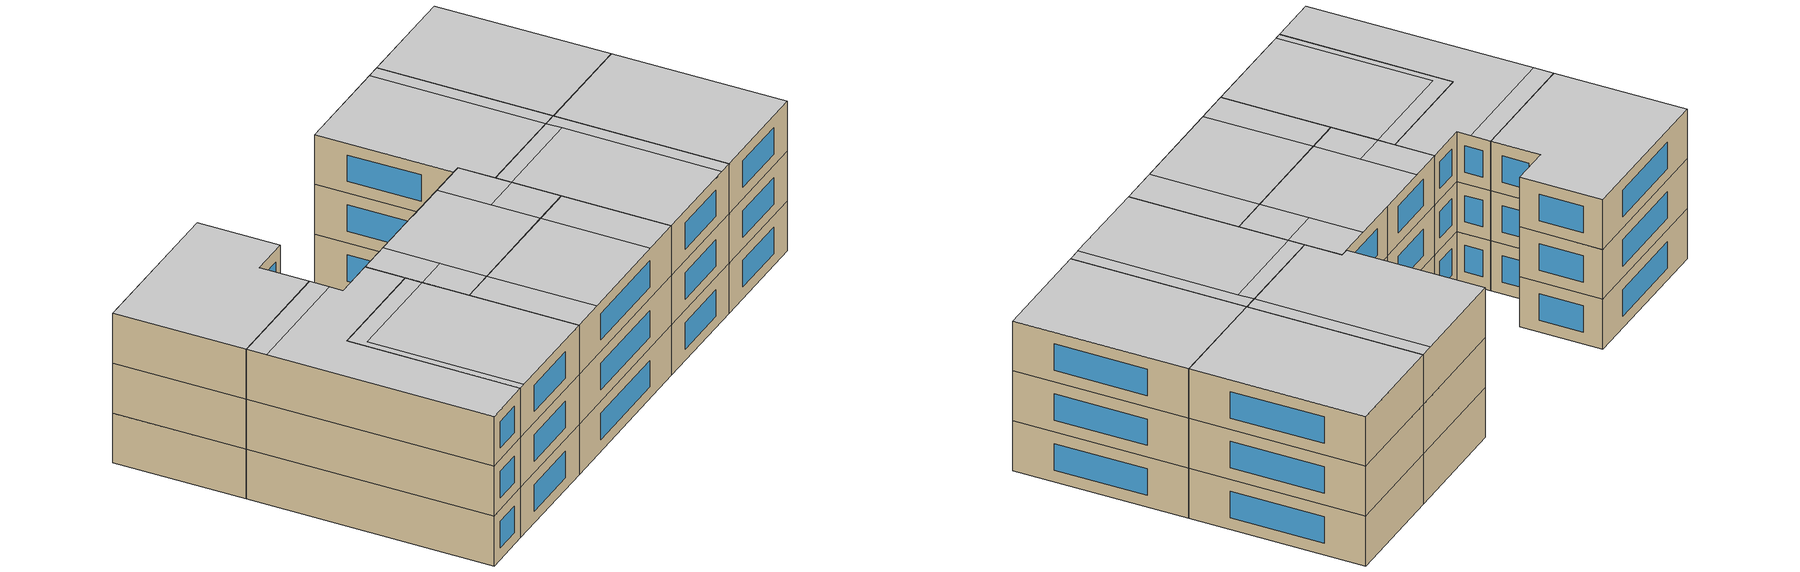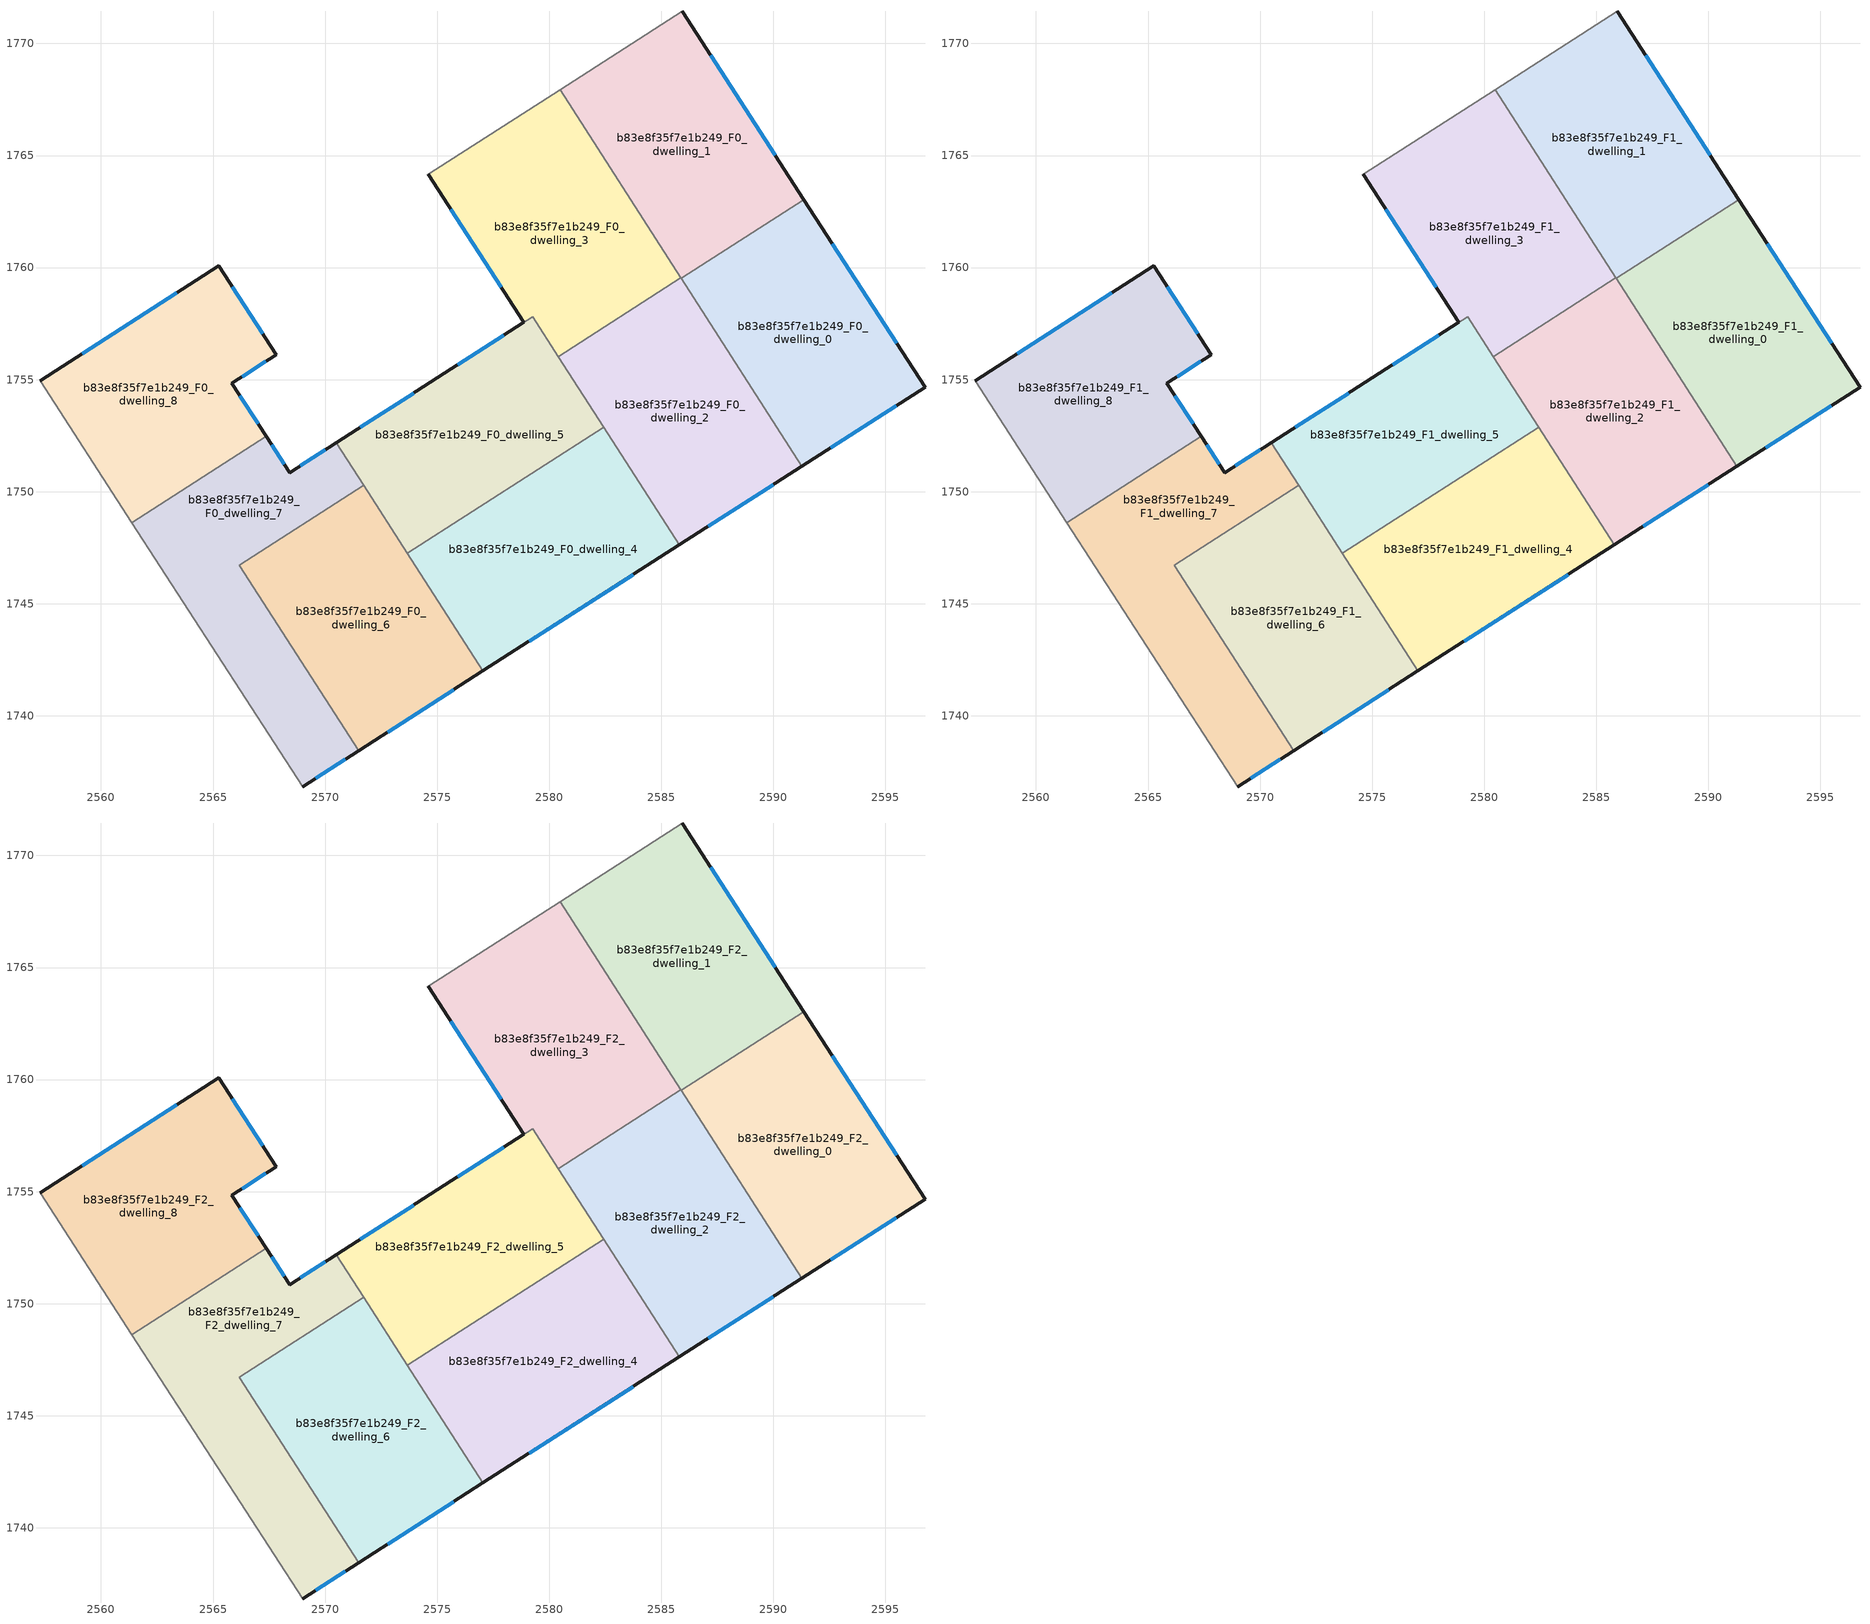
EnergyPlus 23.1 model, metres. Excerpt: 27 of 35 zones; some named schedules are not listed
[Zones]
b83e8f35f7e1b249_F0_dwelling_0
 floor ground (EU_floor_Construction): 2591.36,1763.04 2596.77,1754.67 2591.28,1751.14 2585.89,1759.52 z0
 wall outside (EU_wall_Construction): 2591.28,1751.14 2596.77,1754.67 2591.36,1763.04 z0:3
 wall to b83e8f35f7e1b249_F0_dwelling_1 (EU_wall_Construction): 2591.36,1763.04 2585.89,1759.52 z0:3
 wall to b83e8f35f7e1b249_F0_dwelling_2 (EU_wall_Construction): 2585.89,1759.52 2591.28,1751.14 z0:3
 window (EU_Window_Construction): 2595.5,1756.63 2592.63,1761.07 / 2592.57,1751.97 2595.48,1753.84 z0.7:2.3
b83e8f35f7e1b249_F0_dwelling_1
 floor ground (EU_floor_Construction): 2585.93,1771.45 2591.36,1763.04 2585.89,1759.52 2580.48,1767.94 z0
 wall outside (EU_wall_Construction): 2591.36,1763.04 2585.93,1771.45 z0:3
 wall adiabatic (EU_wall_Construction): 2585.93,1771.45 2580.48,1767.94 z0:3
 wall to b83e8f35f7e1b249_F0_dwelling_3 (EU_wall_Construction): 2580.48,1767.94 2585.88,1759.54 z0:3
 wall to b83e8f35f7e1b249_F0_dwelling_2 (EU_wall_Construction): 2585.88,1759.54 2585.89,1759.52 z0:3
 window (EU_Window_Construction): 2590.09,1765.01 2587.2,1769.47 z0.7:2.3
b83e8f35f7e1b249_F0_dwelling_2
 floor ground (EU_floor_Construction): 2585.88,1759.54 2591.28,1751.14 2585.81,1747.62 2580.41,1756.03 z0
 wall outside (EU_wall_Construction): 2585.81,1747.62 2591.28,1751.14 z0:3
 wall to b83e8f35f7e1b249_F0_dwelling_3 (EU_wall_Construction): 2585.88,1759.54 2580.41,1756.03 z0:3
 wall to b83e8f35f7e1b249_F0_dwelling_4 (EU_wall_Construction): 2582.44,1752.87 2585.81,1747.62 z0:3
 wall to b83e8f35f7e1b249_F0_dwelling_5 (EU_wall_Construction): 2580.41,1756.03 2582.44,1752.87 z0:3
 window (EU_Window_Construction): 2587.09,1748.45 2589.99,1750.31 z0.7:2.3
b83e8f35f7e1b249_F0_dwelling_3
 floor ground (EU_floor_Construction): 2580.48,1767.94 2585.88,1759.54 2580.41,1756.03 2579.27,1757.81 2575.01,1755.08 2578.87,1757.56 2574.6,1764.16 z0
 wall outside (EU_wall_Construction): 2574.6,1764.16 2578.87,1757.56 2575.01,1755.09 z0:3
 wall adiabatic (EU_wall_Construction): 2580.48,1767.94 2574.6,1764.16 z0:3
 wall to b83e8f35f7e1b249_F0_dwelling_5 (EU_wall_Construction): 2575.01,1755.08 2579.27,1757.81 2580.41,1756.03 z0:3
 window (EU_Window_Construction): 2575.61,1762.61 2577.87,1759.11 / 2577.96,1756.98 2575.92,1755.67 z0.7:2.3
b83e8f35f7e1b249_F0_dwelling_4
 floor ground (EU_floor_Construction): 2582.44,1752.87 2585.81,1747.62 2577.05,1742 2573.68,1747.25 z0
 wall outside (EU_wall_Construction): 2577.05,1742 2585.81,1747.62 z0:3
 wall to b83e8f35f7e1b249_F0_dwelling_5 (EU_wall_Construction): 2582.44,1752.87 2573.68,1747.25 z0:3
 wall to b83e8f35f7e1b249_F0_dwelling_6 (EU_wall_Construction): 2573.68,1747.25 2577.05,1742 z0:3
 window (EU_Window_Construction): 2579.1,1743.32 2583.75,1746.3 z0.7:2.3
b83e8f35f7e1b249_F0_dwelling_5
 floor ground (EU_floor_Construction): 2579.27,1757.81 2582.44,1752.87 2573.68,1747.25 2570.5,1752.19 z0
 wall outside (EU_wall_Construction): 2575.01,1755.08 2570.5,1752.19 z0:3
 wall to b83e8f35f7e1b249_F0_dwelling_7 (EU_wall_Construction): 2570.5,1752.19 2571.73,1750.28 z0:3
 wall to b83e8f35f7e1b249_F0_dwelling_6 (EU_wall_Construction): 2571.73,1750.28 2573.68,1747.24 z0:3
 window (EU_Window_Construction): 2573.95,1754.4 2571.56,1752.87 z0.7:2.3
b83e8f35f7e1b249_F0_dwelling_6
 floor ground (EU_floor_Construction): 2571.73,1750.28 2577.05,1742 2571.5,1738.43 2566.18,1746.72 z0
 wall outside (EU_wall_Construction): 2571.5,1738.43 2577.05,1742 z0:3
 wall to b83e8f35f7e1b249_F0_dwelling_7 (EU_wall_Construction): 2571.73,1750.28 2566.18,1746.72 2571.5,1738.43 z0:3
 window (EU_Window_Construction): 2572.8,1739.27 2575.74,1741.16 z0.7:2.3
b83e8f35f7e1b249_F0_dwelling_7
 floor ground (EU_floor_Construction): 2570.5,1752.19 2571.73,1750.28 2566.18,1746.72 2571.5,1738.43 2568.99,1736.83 2561.37,1748.61 2567.37,1752.46 2568.41,1750.85 z0
 wall outside (EU_wall_Construction): 2568.99,1736.83 2571.5,1738.43 / 2570.5,1752.19 2568.41,1750.85 2567.37,1752.46 z0:3
 wall adiabatic (EU_wall_Construction): 2561.37,1748.61 2568.99,1736.83 z0:3
 wall to b83e8f35f7e1b249_F0_dwelling_8 (EU_wall_Construction): 2567.37,1752.46 2561.37,1748.61 z0:3
 window (EU_Window_Construction): 2569.58,1737.2 2570.91,1738.06 / 2568.17,1751.23 2567.61,1752.08 / 2570.01,1751.88 2568.9,1751.16 z0.7:2.3
b83e8f35f7e1b249_F0_dwelling_8
 floor ground (EU_floor_Construction): 2565.27,1760.08 2567.83,1756.11 2565.84,1754.84 2567.37,1752.46 2561.37,1748.61 2557.28,1754.95 z0
 wall outside (EU_wall_Construction): 2567.37,1752.46 2565.84,1754.84 2567.83,1756.11 2565.27,1760.08 2557.28,1754.95 z0:3
 wall adiabatic (EU_wall_Construction): 2557.28,1754.95 2561.37,1748.61 z0:3
 window (EU_Window_Construction): 2563.39,1758.87 2559.15,1756.15 / 2567.23,1757.04 2565.87,1759.15 / 2566.3,1755.14 2567.36,1755.81 / 2567.01,1753.02 2566.2,1754.28 z0.7:2.3
b83e8f35f7e1b249_F1_dwelling_0
 floor to b83e8f35f7e1b249_F0_dwelling_0 (EU_floor_Construction): 2591.36,1763.04 2596.77,1754.67 2591.28,1751.14 2585.89,1759.52 z3
 wall outside (EU_wall_Construction): 2591.28,1751.14 2596.77,1754.67 2591.36,1763.04 z3:6
 wall to b83e8f35f7e1b249_F1_dwelling_1 (EU_wall_Construction): 2591.36,1763.04 2585.89,1759.52 z3:6
 wall to b83e8f35f7e1b249_F1_dwelling_2 (EU_wall_Construction): 2585.89,1759.52 2591.28,1751.14 z3:6
 window (EU_Window_Construction): 2595.5,1756.63 2592.63,1761.07 / 2592.57,1751.97 2595.48,1753.84 z3.7:5.3
b83e8f35f7e1b249_F1_dwelling_1
 floor to b83e8f35f7e1b249_F0_dwelling_1 (EU_floor_Construction): 2585.93,1771.45 2591.36,1763.04 2585.89,1759.52 2580.48,1767.94 z3
 wall outside (EU_wall_Construction): 2591.36,1763.04 2585.93,1771.45 z3:6
 wall adiabatic (EU_wall_Construction): 2585.93,1771.45 2580.48,1767.94 z3:6
 wall to b83e8f35f7e1b249_F1_dwelling_3 (EU_wall_Construction): 2580.48,1767.94 2585.88,1759.54 z3:6
 wall to b83e8f35f7e1b249_F1_dwelling_2 (EU_wall_Construction): 2585.88,1759.54 2585.89,1759.52 z3:6
 window (EU_Window_Construction): 2590.09,1765.01 2587.2,1769.47 z3.7:5.3
b83e8f35f7e1b249_F1_dwelling_2
 floor to b83e8f35f7e1b249_F0_dwelling_2 (EU_floor_Construction): 2585.88,1759.54 2591.28,1751.14 2585.81,1747.62 2580.41,1756.03 z3
 wall outside (EU_wall_Construction): 2585.81,1747.62 2591.28,1751.14 z3:6
 wall to b83e8f35f7e1b249_F1_dwelling_3 (EU_wall_Construction): 2585.88,1759.54 2580.41,1756.03 z3:6
 wall to b83e8f35f7e1b249_F1_dwelling_4 (EU_wall_Construction): 2582.44,1752.87 2585.81,1747.62 z3:6
 wall to b83e8f35f7e1b249_F1_dwelling_5 (EU_wall_Construction): 2580.41,1756.03 2582.44,1752.87 z3:6
 window (EU_Window_Construction): 2587.09,1748.45 2589.99,1750.31 z3.7:5.3
b83e8f35f7e1b249_F1_dwelling_3
 floor to b83e8f35f7e1b249_F0_dwelling_3 (EU_floor_Construction): 2580.48,1767.94 2585.88,1759.54 2580.41,1756.03 2579.27,1757.81 2575.01,1755.08 2578.87,1757.56 2574.6,1764.16 z3
 wall outside (EU_wall_Construction): 2574.6,1764.16 2578.87,1757.56 2575.01,1755.09 z3:6
 wall adiabatic (EU_wall_Construction): 2580.48,1767.94 2574.6,1764.16 z3:6
 wall to b83e8f35f7e1b249_F1_dwelling_5 (EU_wall_Construction): 2575.01,1755.08 2579.27,1757.81 2580.41,1756.03 z3:6
 window (EU_Window_Construction): 2575.61,1762.61 2577.87,1759.11 / 2577.96,1756.98 2575.92,1755.67 z3.7:5.3
b83e8f35f7e1b249_F1_dwelling_4
 floor to b83e8f35f7e1b249_F0_dwelling_4 (EU_floor_Construction): 2582.44,1752.87 2585.81,1747.62 2577.05,1742 2573.68,1747.25 z3
 wall outside (EU_wall_Construction): 2577.05,1742 2585.81,1747.62 z3:6
 wall to b83e8f35f7e1b249_F1_dwelling_5 (EU_wall_Construction): 2582.44,1752.87 2573.68,1747.25 z3:6
 wall to b83e8f35f7e1b249_F1_dwelling_6 (EU_wall_Construction): 2573.68,1747.25 2577.05,1742 z3:6
 window (EU_Window_Construction): 2579.1,1743.32 2583.75,1746.3 z3.7:5.3
b83e8f35f7e1b249_F1_dwelling_5
 floor to b83e8f35f7e1b249_F0_dwelling_5 (EU_floor_Construction): 2579.27,1757.81 2582.44,1752.87 2573.68,1747.25 2570.5,1752.19 z3
 wall outside (EU_wall_Construction): 2575.01,1755.08 2570.5,1752.19 z3:6
 wall to b83e8f35f7e1b249_F1_dwelling_7 (EU_wall_Construction): 2570.5,1752.19 2571.73,1750.28 z3:6
 wall to b83e8f35f7e1b249_F1_dwelling_6 (EU_wall_Construction): 2571.73,1750.28 2573.68,1747.24 z3:6
 window (EU_Window_Construction): 2573.95,1754.4 2571.56,1752.87 z3.7:5.3
b83e8f35f7e1b249_F1_dwelling_6
 floor to b83e8f35f7e1b249_F0_dwelling_6 (EU_floor_Construction): 2571.73,1750.28 2577.05,1742 2571.5,1738.43 2566.18,1746.72 z3
 wall outside (EU_wall_Construction): 2571.5,1738.43 2577.05,1742 z3:6
 wall to b83e8f35f7e1b249_F1_dwelling_7 (EU_wall_Construction): 2571.73,1750.28 2566.18,1746.72 2571.5,1738.43 z3:6
 window (EU_Window_Construction): 2572.8,1739.27 2575.74,1741.16 z3.7:5.3
b83e8f35f7e1b249_F1_dwelling_7
 floor to b83e8f35f7e1b249_F0_dwelling_7 (EU_floor_Construction): 2570.5,1752.19 2571.73,1750.28 2566.18,1746.72 2571.5,1738.43 2568.99,1736.83 2561.37,1748.61 2567.37,1752.46 2568.41,1750.85 z3
 wall outside (EU_wall_Construction): 2568.99,1736.83 2571.5,1738.43 / 2570.5,1752.19 2568.41,1750.85 2567.37,1752.46 z3:6
 wall adiabatic (EU_wall_Construction): 2561.37,1748.61 2568.99,1736.83 z3:6
 wall to b83e8f35f7e1b249_F1_dwelling_8 (EU_wall_Construction): 2567.37,1752.46 2561.37,1748.61 z3:6
 window (EU_Window_Construction): 2569.58,1737.2 2570.91,1738.06 / 2568.17,1751.23 2567.61,1752.08 / 2570.01,1751.88 2568.9,1751.16 z3.7:5.3
b83e8f35f7e1b249_F1_dwelling_8
 floor to b83e8f35f7e1b249_F0_dwelling_8 (EU_floor_Construction): 2565.27,1760.08 2567.83,1756.11 2565.84,1754.84 2567.37,1752.46 2561.37,1748.61 2557.28,1754.95 z3
 wall outside (EU_wall_Construction): 2567.37,1752.46 2565.84,1754.84 2567.83,1756.11 2565.27,1760.08 2557.28,1754.95 z3:6
 wall adiabatic (EU_wall_Construction): 2557.28,1754.95 2561.37,1748.61 z3:6
 window (EU_Window_Construction): 2563.39,1758.87 2559.15,1756.15 / 2567.23,1757.04 2565.87,1759.15 / 2566.3,1755.14 2567.36,1755.81 / 2567.01,1753.02 2566.2,1754.28 z3.7:5.3
b83e8f35f7e1b249_F2_dwelling_0
 floor to b83e8f35f7e1b249_F1_dwelling_0 (EU_floor_Construction): 2591.36,1763.04 2596.77,1754.67 2591.28,1751.14 2585.89,1759.52 z6
 wall outside (EU_wall_Construction): 2591.28,1751.14 2596.77,1754.67 2591.36,1763.04 z6:9
 wall to b83e8f35f7e1b249_F2_dwelling_1 (EU_wall_Construction): 2591.36,1763.04 2585.89,1759.52 z6:9
 wall to b83e8f35f7e1b249_F2_dwelling_2 (EU_wall_Construction): 2585.89,1759.52 2591.28,1751.14 z6:9
 window (EU_Window_Construction): 2595.5,1756.63 2592.63,1761.07 / 2592.57,1751.97 2595.48,1753.84 z6.7:8.3
 ceiling adiabatic (EU_roof_Construction): 2596.77,1754.67 2591.36,1763.04 2585.89,1759.52 2591.28,1751.14 z9
b83e8f35f7e1b249_F2_dwelling_1
 floor to b83e8f35f7e1b249_F1_dwelling_1 (EU_floor_Construction): 2585.93,1771.45 2591.36,1763.04 2585.89,1759.52 2580.48,1767.94 z6
 wall outside (EU_wall_Construction): 2591.36,1763.04 2585.93,1771.45 z6:9
 wall adiabatic (EU_wall_Construction): 2585.93,1771.45 2580.48,1767.94 z6:9
 wall to b83e8f35f7e1b249_F2_dwelling_3 (EU_wall_Construction): 2580.48,1767.94 2585.88,1759.54 z6:9
 wall to b83e8f35f7e1b249_F2_dwelling_2 (EU_wall_Construction): 2585.88,1759.54 2585.89,1759.52 z6:9
 window (EU_Window_Construction): 2590.09,1765.01 2587.2,1769.47 z6.7:8.3
 ceiling to b83e8f35f7e1b249_F3_dwelling_1 (EU_floor_Construction): 2591.36,1763.04 2585.93,1771.45 2580.48,1767.94 2585.89,1759.53 z9
b83e8f35f7e1b249_F2_dwelling_2
 floor to b83e8f35f7e1b249_F1_dwelling_2 (EU_floor_Construction): 2585.88,1759.54 2591.28,1751.14 2585.81,1747.62 2580.41,1756.03 z6
 wall outside (EU_wall_Construction): 2585.81,1747.62 2591.28,1751.14 z6:9
 wall to b83e8f35f7e1b249_F2_dwelling_3 (EU_wall_Construction): 2585.88,1759.54 2580.41,1756.03 z6:9
 wall to b83e8f35f7e1b249_F2_dwelling_4 (EU_wall_Construction): 2582.44,1752.87 2585.81,1747.62 z6:9
 wall to b83e8f35f7e1b249_F2_dwelling_5 (EU_wall_Construction): 2580.41,1756.03 2582.44,1752.87 z6:9
 window (EU_Window_Construction): 2587.09,1748.45 2589.99,1750.31 z6.7:8.3
 ceiling to b83e8f35f7e1b249_F3_dwelling_2 (EU_floor_Construction): 2590.59,1750.7 2585.7,1758.32 2580.91,1755.25 2585.81,1747.62 z9
 ceiling to b83e8f35f7e1b249_F3_dwelling_3 (EU_floor_Construction): 2585.7,1758.32 2585.2,1759.1 2580.41,1756.03 2580.91,1755.25 z9
 ceiling adiabatic (EU_roof_Construction): 2590.59,1750.7 2589.42,1749.95 2591.28,1751.14 2585.88,1759.54 2585.2,1759.1 z9
b83e8f35f7e1b249_F2_dwelling_3
 floor to b83e8f35f7e1b249_F1_dwelling_3 (EU_floor_Construction): 2580.48,1767.94 2585.88,1759.54 2580.41,1756.03 2579.27,1757.81 2575.01,1755.08 2578.87,1757.56 2574.6,1764.16 z6
 wall outside (EU_wall_Construction): 2574.6,1764.16 2578.87,1757.56 2575.01,1755.09 z6:9
 wall adiabatic (EU_wall_Construction): 2580.48,1767.94 2574.6,1764.16 z6:9
 wall to b83e8f35f7e1b249_F2_dwelling_5 (EU_wall_Construction): 2575.01,1755.08 2579.27,1757.81 2580.41,1756.03 z6:9
 window (EU_Window_Construction): 2575.61,1762.61 2577.87,1759.11 / 2577.96,1756.98 2575.92,1755.67 z6.7:8.3
 ceiling to b83e8f35f7e1b249_F3_dwelling_3 (EU_floor_Construction): 2585.2,1759.1 2579.8,1767.5 2574.6,1764.16 2578.87,1757.56 2577.27,1756.53 2579.27,1757.81 2580.41,1756.03 z9
 ceiling adiabatic (EU_roof_Construction): 2585.88,1759.54 2580.48,1767.94 2579.8,1767.5 2585.2,1759.1 z9
b83e8f35f7e1b249_F2_dwelling_4
 floor to b83e8f35f7e1b249_F1_dwelling_4 (EU_floor_Construction): 2582.44,1752.87 2585.81,1747.62 2577.05,1742 2573.68,1747.25 z6
 wall outside (EU_wall_Construction): 2577.05,1742 2585.81,1747.62 z6:9
 wall to b83e8f35f7e1b249_F2_dwelling_5 (EU_wall_Construction): 2582.44,1752.87 2573.68,1747.25 z6:9
 wall to b83e8f35f7e1b249_F2_dwelling_6 (EU_wall_Construction): 2573.68,1747.25 2577.05,1742 z6:9
 window (EU_Window_Construction): 2579.1,1743.32 2583.75,1746.3 z6.7:8.3
 ceiling to b83e8f35f7e1b249_F3_dwelling_4 (EU_floor_Construction): 2583.81,1746.34 2580.44,1751.59 2575.37,1748.33 2578.74,1743.08 z9
 ceiling to b83e8f35f7e1b249_F3_dwelling_2 (EU_floor_Construction): 2585.81,1747.62 2582.44,1752.87 2580.44,1751.59 2583.81,1746.34 z9
 ceiling adiabatic (EU_roof_Construction): 2578.74,1743.08 2575.37,1748.33 2573.68,1747.25 2577.05,1742 z9
b83e8f35f7e1b249_F2_dwelling_5
 floor to b83e8f35f7e1b249_F1_dwelling_5 (EU_floor_Construction): 2579.27,1757.81 2582.44,1752.87 2573.68,1747.25 2570.5,1752.19 z6
 wall outside (EU_wall_Construction): 2575.01,1755.08 2570.5,1752.19 z6:9
 wall to b83e8f35f7e1b249_F2_dwelling_7 (EU_wall_Construction): 2570.5,1752.19 2571.73,1750.28 z6:9
 wall to b83e8f35f7e1b249_F2_dwelling_6 (EU_wall_Construction): 2571.73,1750.28 2573.68,1747.24 z6:9
 window (EU_Window_Construction): 2573.95,1754.4 2571.56,1752.87 z6.7:8.3
 ceiling to b83e8f35f7e1b249_F3_dwelling_4 (EU_floor_Construction): 2580.44,1751.59 2577.27,1756.53 2572.19,1753.27 2575.37,1748.33 z9
 ceiling to b83e8f35f7e1b249_F3_dwelling_3 (EU_floor_Construction): 2580.91,1755.25 2579.27,1757.81 2577.27,1756.53 2578.91,1753.97 z9
 ceiling to b83e8f35f7e1b249_F3_dwelling_2 (EU_floor_Construction): 2582.44,1752.87 2580.91,1755.25 2578.91,1753.97 2580.44,1751.59 z9
 ceiling to b83e8f35f7e1b249_F3_dwelling_5 (EU_floor_Construction): 2575.37,1748.33 2573.94,1750.55 2572.25,1749.47 2573.68,1747.25 z9
 ceiling to b83e8f35f7e1b249_F3_dwelling_6 (EU_floor_Construction): 2573.94,1750.55 2572.19,1753.27 2570.5,1752.19 2572.25,1749.47 z9
b83e8f35f7e1b249_F2_dwelling_6
 floor to b83e8f35f7e1b249_F1_dwelling_6 (EU_floor_Construction): 2571.73,1750.28 2577.05,1742 2571.5,1738.43 2566.18,1746.72 z6
 wall outside (EU_wall_Construction): 2571.5,1738.43 2577.05,1742 z6:9
 wall to b83e8f35f7e1b249_F2_dwelling_7 (EU_wall_Construction): 2571.73,1750.28 2566.18,1746.72 2571.5,1738.43 z6:9
 window (EU_Window_Construction): 2572.8,1739.27 2575.74,1741.16 z6.7:8.3
 ceiling to b83e8f35f7e1b249_F3_dwelling_5 (EU_floor_Construction): 2577.05,1742 2572.25,1749.47 2567.02,1746.11 2571.81,1738.64 z9
 ceiling to b83e8f35f7e1b249_F3_dwelling_6 (EU_floor_Construction): 2571.81,1738.64 2567.02,1746.11 2572.25,1749.47 2571.73,1750.28 2566.18,1746.72 2571.5,1738.43 z9
b83e8f35f7e1b249_F2_dwelling_7
 floor to b83e8f35f7e1b249_F1_dwelling_7 (EU_floor_Construction): 2570.5,1752.19 2571.73,1750.28 2566.18,1746.72 2571.5,1738.43 2568.99,1736.83 2561.37,1748.61 2567.37,1752.46 2568.41,1750.85 z6
 wall outside (EU_wall_Construction): 2568.99,1736.83 2571.5,1738.43 / 2570.5,1752.19 2568.41,1750.85 2567.37,1752.46 z6:9
 wall adiabatic (EU_wall_Construction): 2561.37,1748.61 2568.99,1736.83 z6:9
 wall to b83e8f35f7e1b249_F2_dwelling_8 (EU_wall_Construction): 2567.37,1752.46 2561.37,1748.61 z6:9
 window (EU_Window_Construction): 2569.58,1737.2 2570.91,1738.06 / 2568.17,1751.23 2567.61,1752.08 / 2570.01,1751.88 2568.9,1751.16 z6.7:8.3
 ceiling to b83e8f35f7e1b249_F3_dwelling_7 (EU_floor_Construction): 2567.99,1751.51 2567.37,1752.46 2561.37,1748.61 2561.99,1747.66 z9
 ceiling to b83e8f35f7e1b249_F3_dwelling_6 (EU_floor_Construction): 2571.5,1738.43 2566.18,1746.72 2571.73,1750.28 2570.5,1752.19 2568.41,1750.85 2567.99,1751.51 2561.99,1747.66 2568.99,1736.83 z9
b83e8f35f7e1b249_F2_dwelling_8
 floor to b83e8f35f7e1b249_F1_dwelling_8 (EU_floor_Construction): 2565.27,1760.08 2567.83,1756.11 2565.84,1754.84 2567.37,1752.46 2561.37,1748.61 2557.28,1754.95 z6
 wall outside (EU_wall_Construction): 2567.37,1752.46 2565.84,1754.84 2567.83,1756.11 2565.27,1760.08 2557.28,1754.95 z6:9
 wall adiabatic (EU_wall_Construction): 2557.28,1754.95 2561.37,1748.61 z6:9
 window (EU_Window_Construction): 2563.39,1758.87 2559.15,1756.15 / 2567.23,1757.04 2565.87,1759.15 / 2566.3,1755.14 2567.36,1755.81 / 2567.01,1753.02 2566.2,1754.28 z6.7:8.3
 ceiling to b83e8f35f7e1b249_F3_dwelling_7 (EU_floor_Construction): 2567.37,1752.46 2565.84,1754.84 2567.83,1756.11 2565.27,1760.08 2557.28,1754.95 2561.37,1748.61 z9
[Building]
EU S2 Campaign: North Axis=0; Terrain=City; Solar Distribution=FullExterior
[Site:Location]
Budapest.Ferenc.Liszt.Intl.AP: Latitude=47.437; Longitude=19.256; Time Zone=1; Elevation=185
[SizingPeriod:WeatherFileDays]
AnnualSizingPeriod: Begin Month=1; Begin Day of Month=1; End Month=12; End Day of Month=31; Day of Week for Start Day=Monday; Use Weather File Daylight Saving Period=No; Use Weather File Rain and Snow Indicators=No
[MATERIAL]
EU_InternalMass_Material: Roughness=MediumRough; Thickness=0.1; Conductivity=1; Density=1800; Specific Heat=900; Thermal Absorptance=0.9; Solar Absorptance=0.7; Visible Absorptance=0.7
[MATERIAL:NOMASS] Roughness=MediumRough; Thermal Absorptance=0.9; Solar Absorptance=0.7; Visible Absorptance=0.7
Name | Thermal Resistance
EU_wall_NoMass | 0.832559
EU_roof_NoMass | 1.39638
EU_floor_NoMass | 0.872794
[WINDOWMATERIAL:SIMPLEGLAZINGSYSTEM]
EU_Window_SimpleGlazing: UFactor=2.79869; Solar Heat Gain Coefficient=0.75; Visible Transmittance=0.75
[CONSTRUCTION]
EU_wall_Construction: EU_wall_NoMass
EU_roof_Construction: EU_roof_NoMass
EU_floor_Construction: EU_floor_NoMass
EU_Window_Construction: EU_Window_SimpleGlazing
EU_InternalMass_Construction: EU_InternalMass_Material
[ZONE] Type=1; Multiplier=1; Ceiling Height=autocalculate; Floor Area=autocalculate; Part of Total Floor Area=Yes
Name | Volume
b83e8f35f7e1b249_F0_dwelling_0; b83e8f35f7e1b249_F1_dwelling_0; b83e8f35f7e1b249_F2_dwelling_0 | 194.785
b83e8f35f7e1b249_F0_dwelling_1; b83e8f35f7e1b249_F1_dwelling_1; b83e8f35f7e1b249_F2_dwelling_1 | 194.796
b83e8f35f7e1b249_F0_dwelling_2; b83e8f35f7e1b249_F1_dwelling_2; b83e8f35f7e1b249_F2_dwelling_2 | 194.78
b83e8f35f7e1b249_F0_dwelling_3; b83e8f35f7e1b249_F1_dwelling_3; b83e8f35f7e1b249_F2_dwelling_3 | 206.068
b83e8f35f7e1b249_F0_dwelling_4; b83e8f35f7e1b249_F1_dwelling_4; b83e8f35f7e1b249_F2_dwelling_4 | 194.77
b83e8f35f7e1b249_F0_dwelling_5; b83e8f35f7e1b249_F1_dwelling_5; b83e8f35f7e1b249_F2_dwelling_5 | 183.448
b83e8f35f7e1b249_F0_dwelling_6; b83e8f35f7e1b249_F1_dwelling_6; b83e8f35f7e1b249_F2_dwelling_6 | 194.779
b83e8f35f7e1b249_F0_dwelling_7; b83e8f35f7e1b249_F1_dwelling_7; b83e8f35f7e1b249_F2_dwelling_7 | 194.8
b83e8f35f7e1b249_F0_dwelling_8; b83e8f35f7e1b249_F1_dwelling_8; b83e8f35f7e1b249_F2_dwelling_8 | 194.782
[INTERNALMASS] Construction=EU_InternalMass_Construction
Name | Zone or ZoneList | Surface Area
b83e8f35f7e1b249_F0_dwelling_0_EU_InternalMass | b83e8f35f7e1b249_F0_dwelling_0 | 64.9276
b83e8f35f7e1b249_F0_dwelling_1_EU_InternalMass | b83e8f35f7e1b249_F0_dwelling_1 | 64.9315
b83e8f35f7e1b249_F0_dwelling_2_EU_InternalMass | b83e8f35f7e1b249_F0_dwelling_2 | 64.926
b83e8f35f7e1b249_F0_dwelling_3_EU_InternalMass | b83e8f35f7e1b249_F0_dwelling_3 | 68.7014
b83e8f35f7e1b249_F0_dwelling_4_EU_InternalMass | b83e8f35f7e1b249_F0_dwelling_4 | 64.9255
b83e8f35f7e1b249_F0_dwelling_5_EU_InternalMass | b83e8f35f7e1b249_F0_dwelling_5 | 61.1528
b83e8f35f7e1b249_F0_dwelling_6_EU_InternalMass | b83e8f35f7e1b249_F0_dwelling_6 | 64.9268
b83e8f35f7e1b249_F0_dwelling_7_EU_InternalMass | b83e8f35f7e1b249_F0_dwelling_7 | 64.9332
b83e8f35f7e1b249_F0_dwelling_8_EU_InternalMass | b83e8f35f7e1b249_F0_dwelling_8 | 64.9309
b83e8f35f7e1b249_F1_dwelling_0_EU_InternalMass | b83e8f35f7e1b249_F1_dwelling_0 | 64.9276
b83e8f35f7e1b249_F1_dwelling_1_EU_InternalMass | b83e8f35f7e1b249_F1_dwelling_1 | 64.9315
b83e8f35f7e1b249_F1_dwelling_2_EU_InternalMass | b83e8f35f7e1b249_F1_dwelling_2 | 64.926
b83e8f35f7e1b249_F1_dwelling_3_EU_InternalMass | b83e8f35f7e1b249_F1_dwelling_3 | 68.7014
b83e8f35f7e1b249_F1_dwelling_4_EU_InternalMass | b83e8f35f7e1b249_F1_dwelling_4 | 64.9255
b83e8f35f7e1b249_F1_dwelling_5_EU_InternalMass | b83e8f35f7e1b249_F1_dwelling_5 | 61.1528
b83e8f35f7e1b249_F1_dwelling_6_EU_InternalMass | b83e8f35f7e1b249_F1_dwelling_6 | 64.9268
b83e8f35f7e1b249_F1_dwelling_7_EU_InternalMass | b83e8f35f7e1b249_F1_dwelling_7 | 64.9332
b83e8f35f7e1b249_F1_dwelling_8_EU_InternalMass | b83e8f35f7e1b249_F1_dwelling_8 | 64.9309
b83e8f35f7e1b249_F2_dwelling_0_EU_InternalMass | b83e8f35f7e1b249_F2_dwelling_0 | 64.9276
b83e8f35f7e1b249_F2_dwelling_1_EU_InternalMass | b83e8f35f7e1b249_F2_dwelling_1 | 64.9315
b83e8f35f7e1b249_F2_dwelling_2_EU_InternalMass | b83e8f35f7e1b249_F2_dwelling_2 | 64.926
b83e8f35f7e1b249_F2_dwelling_3_EU_InternalMass | b83e8f35f7e1b249_F2_dwelling_3 | 68.7014
b83e8f35f7e1b249_F2_dwelling_4_EU_InternalMass | b83e8f35f7e1b249_F2_dwelling_4 | 64.9255
b83e8f35f7e1b249_F2_dwelling_5_EU_InternalMass | b83e8f35f7e1b249_F2_dwelling_5 | 61.1528
b83e8f35f7e1b249_F2_dwelling_6_EU_InternalMass | b83e8f35f7e1b249_F2_dwelling_6 | 64.9268
b83e8f35f7e1b249_F2_dwelling_7_EU_InternalMass | b83e8f35f7e1b249_F2_dwelling_7 | 64.9332
b83e8f35f7e1b249_F2_dwelling_8_EU_InternalMass | b83e8f35f7e1b249_F2_dwelling_8 | 64.9309
[OTHEREQUIPMENT] Fuel Type=Electricity; Design Level Calculation Method=Watts/Area; Power per Zone Floor Area=1; Fraction Latent=0; Fraction Radiant=0; Fraction Lost=0; Carbon Dioxide Generation Rate=0; EndUse Subcategory=EU_Step8_InternalGains
Name | Zone or ZoneList or Space or SpaceList | Schedule
EU_Step8_InternalGain_b83e8f35f7e1b249_F0_dwelling_0_f000 | b83e8f35f7e1b249_F0_dwelling_0 | EU_Step8_GainSchedule_b83e8f35f7e1b249_F0_dwelling_0_f000
EU_Step8_InternalGain_b83e8f35f7e1b249_F0_dwelling_1_f000 | b83e8f35f7e1b249_F0_dwelling_1 | EU_Step8_GainSchedule_b83e8f35f7e1b249_F0_dwelling_1_f000
EU_Step8_InternalGain_b83e8f35f7e1b249_F0_dwelling_2_f000 | b83e8f35f7e1b249_F0_dwelling_2 | EU_Step8_GainSchedule_b83e8f35f7e1b249_F0_dwelling_2_f000
EU_Step8_InternalGain_b83e8f35f7e1b249_F0_dwelling_3_f000 | b83e8f35f7e1b249_F0_dwelling_3 | EU_Step8_GainSchedule_b83e8f35f7e1b249_F0_dwelling_3_f000
EU_Step8_InternalGain_b83e8f35f7e1b249_F0_dwelling_4_f000 | b83e8f35f7e1b249_F0_dwelling_4 | EU_Step8_GainSchedule_b83e8f35f7e1b249_F0_dwelling_4_f000
EU_Step8_InternalGain_b83e8f35f7e1b249_F0_dwelling_5_f000 | b83e8f35f7e1b249_F0_dwelling_5 | EU_Step8_GainSchedule_b83e8f35f7e1b249_F0_dwelling_5_f000
EU_Step8_InternalGain_b83e8f35f7e1b249_F0_dwelling_6_f000 | b83e8f35f7e1b249_F0_dwelling_6 | EU_Step8_GainSchedule_b83e8f35f7e1b249_F0_dwelling_6_f000
EU_Step8_InternalGain_b83e8f35f7e1b249_F0_dwelling_7_f000 | b83e8f35f7e1b249_F0_dwelling_7 | EU_Step8_GainSchedule_b83e8f35f7e1b249_F0_dwelling_7_f000
EU_Step8_InternalGain_b83e8f35f7e1b249_F0_dwelling_8_f000 | b83e8f35f7e1b249_F0_dwelling_8 | EU_Step8_GainSchedule_b83e8f35f7e1b249_F0_dwelling_8_f000
EU_Step8_InternalGain_b83e8f35f7e1b249_F1_dwelling_0_f000 | b83e8f35f7e1b249_F1_dwelling_0 | EU_Step8_GainSchedule_b83e8f35f7e1b249_F1_dwelling_0_f000
EU_Step8_InternalGain_b83e8f35f7e1b249_F1_dwelling_1_f000 | b83e8f35f7e1b249_F1_dwelling_1 | EU_Step8_GainSchedule_b83e8f35f7e1b249_F1_dwelling_1_f000
EU_Step8_InternalGain_b83e8f35f7e1b249_F1_dwelling_2_f000 | b83e8f35f7e1b249_F1_dwelling_2 | EU_Step8_GainSchedule_b83e8f35f7e1b249_F1_dwelling_2_f000
EU_Step8_InternalGain_b83e8f35f7e1b249_F1_dwelling_3_f000 | b83e8f35f7e1b249_F1_dwelling_3 | EU_Step8_GainSchedule_b83e8f35f7e1b249_F1_dwelling_3_f000
EU_Step8_InternalGain_b83e8f35f7e1b249_F1_dwelling_4_f000 | b83e8f35f7e1b249_F1_dwelling_4 | EU_Step8_GainSchedule_b83e8f35f7e1b249_F1_dwelling_4_f000
EU_Step8_InternalGain_b83e8f35f7e1b249_F1_dwelling_5_f000 | b83e8f35f7e1b249_F1_dwelling_5 | EU_Step8_GainSchedule_b83e8f35f7e1b249_F1_dwelling_5_f000
EU_Step8_InternalGain_b83e8f35f7e1b249_F1_dwelling_6_f000 | b83e8f35f7e1b249_F1_dwelling_6 | EU_Step8_GainSchedule_b83e8f35f7e1b249_F1_dwelling_6_f000
EU_Step8_InternalGain_b83e8f35f7e1b249_F1_dwelling_7_f000 | b83e8f35f7e1b249_F1_dwelling_7 | EU_Step8_GainSchedule_b83e8f35f7e1b249_F1_dwelling_7_f000
EU_Step8_InternalGain_b83e8f35f7e1b249_F1_dwelling_8_f000 | b83e8f35f7e1b249_F1_dwelling_8 | EU_Step8_GainSchedule_b83e8f35f7e1b249_F1_dwelling_8_f000
EU_Step8_InternalGain_b83e8f35f7e1b249_F2_dwelling_0_f000 | b83e8f35f7e1b249_F2_dwelling_0 | EU_Step8_GainSchedule_b83e8f35f7e1b249_F2_dwelling_0_f000
EU_Step8_InternalGain_b83e8f35f7e1b249_F2_dwelling_1_f000 | b83e8f35f7e1b249_F2_dwelling_1 | EU_Step8_GainSchedule_b83e8f35f7e1b249_F2_dwelling_1_f000
EU_Step8_InternalGain_b83e8f35f7e1b249_F2_dwelling_2_f000 | b83e8f35f7e1b249_F2_dwelling_2 | EU_Step8_GainSchedule_b83e8f35f7e1b249_F2_dwelling_2_f000
EU_Step8_InternalGain_b83e8f35f7e1b249_F2_dwelling_3_f000 | b83e8f35f7e1b249_F2_dwelling_3 | EU_Step8_GainSchedule_b83e8f35f7e1b249_F2_dwelling_3_f000
EU_Step8_InternalGain_b83e8f35f7e1b249_F2_dwelling_4_f000 | b83e8f35f7e1b249_F2_dwelling_4 | EU_Step8_GainSchedule_b83e8f35f7e1b249_F2_dwelling_4_f000
EU_Step8_InternalGain_b83e8f35f7e1b249_F2_dwelling_5_f000 | b83e8f35f7e1b249_F2_dwelling_5 | EU_Step8_GainSchedule_b83e8f35f7e1b249_F2_dwelling_5_f000
EU_Step8_InternalGain_b83e8f35f7e1b249_F2_dwelling_6_f000 | b83e8f35f7e1b249_F2_dwelling_6 | EU_Step8_GainSchedule_b83e8f35f7e1b249_F2_dwelling_6_f000
EU_Step8_InternalGain_b83e8f35f7e1b249_F2_dwelling_7_f000 | b83e8f35f7e1b249_F2_dwelling_7 | EU_Step8_GainSchedule_b83e8f35f7e1b249_F2_dwelling_7_f000
EU_Step8_InternalGain_b83e8f35f7e1b249_F2_dwelling_8_f000 | b83e8f35f7e1b249_F2_dwelling_8 | EU_Step8_GainSchedule_b83e8f35f7e1b249_F2_dwelling_8_f000
[ZONEVENTILATION:DESIGNFLOWRATE] Schedule=EU_AlwaysOn; Design Flow Rate Calculation Method=AirChanges/Hour; Air Changes per Hour=0.475469; Ventilation Type=Natural; Fan Pressure Rise=0; Fan Total Efficiency=1; Constant Term Coefficient=1; Temperature Term Coefficient=0; Velocity Term Coefficient=0; Velocity Squared Term Coefficient=0; Minimum Indoor Temperature=-100; Maximum Indoor Temperature=100; Delta Temperature=-100; Minimum Outdoor Temperature=-100; Maximum Outdoor Temperature=100; Maximum Wind Speed=40
Name | Zone or ZoneList or Space or SpaceList
EU_ConstantAir_b83e8f35f7e1b249_F0_dwelling_0 | b83e8f35f7e1b249_F0_dwelling_0
EU_ConstantAir_b83e8f35f7e1b249_F0_dwelling_1 | b83e8f35f7e1b249_F0_dwelling_1
EU_ConstantAir_b83e8f35f7e1b249_F0_dwelling_2 | b83e8f35f7e1b249_F0_dwelling_2
EU_ConstantAir_b83e8f35f7e1b249_F0_dwelling_3 | b83e8f35f7e1b249_F0_dwelling_3
EU_ConstantAir_b83e8f35f7e1b249_F0_dwelling_4 | b83e8f35f7e1b249_F0_dwelling_4
EU_ConstantAir_b83e8f35f7e1b249_F0_dwelling_5 | b83e8f35f7e1b249_F0_dwelling_5
EU_ConstantAir_b83e8f35f7e1b249_F0_dwelling_6 | b83e8f35f7e1b249_F0_dwelling_6
EU_ConstantAir_b83e8f35f7e1b249_F0_dwelling_7 | b83e8f35f7e1b249_F0_dwelling_7
EU_ConstantAir_b83e8f35f7e1b249_F0_dwelling_8 | b83e8f35f7e1b249_F0_dwelling_8
EU_ConstantAir_b83e8f35f7e1b249_F1_dwelling_0 | b83e8f35f7e1b249_F1_dwelling_0
EU_ConstantAir_b83e8f35f7e1b249_F1_dwelling_1 | b83e8f35f7e1b249_F1_dwelling_1
EU_ConstantAir_b83e8f35f7e1b249_F1_dwelling_2 | b83e8f35f7e1b249_F1_dwelling_2
EU_ConstantAir_b83e8f35f7e1b249_F1_dwelling_3 | b83e8f35f7e1b249_F1_dwelling_3
EU_ConstantAir_b83e8f35f7e1b249_F1_dwelling_4 | b83e8f35f7e1b249_F1_dwelling_4
EU_ConstantAir_b83e8f35f7e1b249_F1_dwelling_5 | b83e8f35f7e1b249_F1_dwelling_5
EU_ConstantAir_b83e8f35f7e1b249_F1_dwelling_6 | b83e8f35f7e1b249_F1_dwelling_6
EU_ConstantAir_b83e8f35f7e1b249_F1_dwelling_7 | b83e8f35f7e1b249_F1_dwelling_7
EU_ConstantAir_b83e8f35f7e1b249_F1_dwelling_8 | b83e8f35f7e1b249_F1_dwelling_8
EU_ConstantAir_b83e8f35f7e1b249_F2_dwelling_0 | b83e8f35f7e1b249_F2_dwelling_0
EU_ConstantAir_b83e8f35f7e1b249_F2_dwelling_1 | b83e8f35f7e1b249_F2_dwelling_1
EU_ConstantAir_b83e8f35f7e1b249_F2_dwelling_2 | b83e8f35f7e1b249_F2_dwelling_2
EU_ConstantAir_b83e8f35f7e1b249_F2_dwelling_3 | b83e8f35f7e1b249_F2_dwelling_3
EU_ConstantAir_b83e8f35f7e1b249_F2_dwelling_4 | b83e8f35f7e1b249_F2_dwelling_4
EU_ConstantAir_b83e8f35f7e1b249_F2_dwelling_5 | b83e8f35f7e1b249_F2_dwelling_5
EU_ConstantAir_b83e8f35f7e1b249_F2_dwelling_6 | b83e8f35f7e1b249_F2_dwelling_6
EU_ConstantAir_b83e8f35f7e1b249_F2_dwelling_7 | b83e8f35f7e1b249_F2_dwelling_7
EU_ConstantAir_b83e8f35f7e1b249_F2_dwelling_8 | b83e8f35f7e1b249_F2_dwelling_8
[HVACTEMPLATE:ZONE:IDEALLOADSAIRSYSTEM] System Availability Schedule=EU_AlwaysOn; Maximum Heating Supply Air Temperature=50; Minimum Cooling Supply Air Temperature=13; Maximum Heating Supply Air Humidity Ratio=0.0156; Minimum Cooling Supply Air Humidity Ratio=0.0077; Heating Limit=NoLimit; Cooling Limit=NoLimit; Heating Availability Schedule=EU_AlwaysOn; Cooling Availability Schedule=EU_CoolingOff; Dehumidification Control Type=ConstantSensibleHeatRatio; Cooling Sensible Heat Ratio=0.7; Dehumidification Setpoint=60; Humidification Control Type=None; Humidification Setpoint=30; Outdoor Air Method=None; Outdoor Air Flow Rate per Person=0.00944; Outdoor Air Flow Rate per Zone Floor Area=0; Outdoor Air Flow Rate per Zone=0; Demand Controlled Ventilation Type=None; Outdoor Air Economizer Type=NoEconomizer; Heat Recovery Type=None; Sensible Heat Recovery Effectiveness=0.7; Latent Heat Recovery Effectiveness=0.65
Name | Template Thermostat
b83e8f35f7e1b249_F0_dwelling_0 | EU_HeatOnly_b83e8f35f7e1b249_F0_dwelling_0
b83e8f35f7e1b249_F0_dwelling_1 | EU_HeatOnly_b83e8f35f7e1b249_F0_dwelling_1
b83e8f35f7e1b249_F0_dwelling_2 | EU_HeatOnly_b83e8f35f7e1b249_F0_dwelling_2
b83e8f35f7e1b249_F0_dwelling_3 | EU_HeatOnly_b83e8f35f7e1b249_F0_dwelling_3
b83e8f35f7e1b249_F0_dwelling_4 | EU_HeatOnly_b83e8f35f7e1b249_F0_dwelling_4
b83e8f35f7e1b249_F0_dwelling_5 | EU_HeatOnly_b83e8f35f7e1b249_F0_dwelling_5
b83e8f35f7e1b249_F0_dwelling_6 | EU_HeatOnly_b83e8f35f7e1b249_F0_dwelling_6
b83e8f35f7e1b249_F0_dwelling_7 | EU_HeatOnly_b83e8f35f7e1b249_F0_dwelling_7
b83e8f35f7e1b249_F0_dwelling_8 | EU_HeatOnly_b83e8f35f7e1b249_F0_dwelling_8
b83e8f35f7e1b249_F1_dwelling_0 | EU_HeatOnly_b83e8f35f7e1b249_F1_dwelling_0
b83e8f35f7e1b249_F1_dwelling_1 | EU_HeatOnly_b83e8f35f7e1b249_F1_dwelling_1
b83e8f35f7e1b249_F1_dwelling_2 | EU_HeatOnly_b83e8f35f7e1b249_F1_dwelling_2
b83e8f35f7e1b249_F1_dwelling_3 | EU_HeatOnly_b83e8f35f7e1b249_F1_dwelling_3
b83e8f35f7e1b249_F1_dwelling_4 | EU_HeatOnly_b83e8f35f7e1b249_F1_dwelling_4
b83e8f35f7e1b249_F1_dwelling_5 | EU_HeatOnly_b83e8f35f7e1b249_F1_dwelling_5
b83e8f35f7e1b249_F1_dwelling_6 | EU_HeatOnly_b83e8f35f7e1b249_F1_dwelling_6
b83e8f35f7e1b249_F1_dwelling_7 | EU_HeatOnly_b83e8f35f7e1b249_F1_dwelling_7
b83e8f35f7e1b249_F1_dwelling_8 | EU_HeatOnly_b83e8f35f7e1b249_F1_dwelling_8
b83e8f35f7e1b249_F2_dwelling_0 | EU_HeatOnly_b83e8f35f7e1b249_F2_dwelling_0
b83e8f35f7e1b249_F2_dwelling_1 | EU_HeatOnly_b83e8f35f7e1b249_F2_dwelling_1
b83e8f35f7e1b249_F2_dwelling_2 | EU_HeatOnly_b83e8f35f7e1b249_F2_dwelling_2
b83e8f35f7e1b249_F2_dwelling_3 | EU_HeatOnly_b83e8f35f7e1b249_F2_dwelling_3
b83e8f35f7e1b249_F2_dwelling_4 | EU_HeatOnly_b83e8f35f7e1b249_F2_dwelling_4
b83e8f35f7e1b249_F2_dwelling_5 | EU_HeatOnly_b83e8f35f7e1b249_F2_dwelling_5
b83e8f35f7e1b249_F2_dwelling_6 | EU_HeatOnly_b83e8f35f7e1b249_F2_dwelling_6
b83e8f35f7e1b249_F2_dwelling_7 | EU_HeatOnly_b83e8f35f7e1b249_F2_dwelling_7
b83e8f35f7e1b249_F2_dwelling_8 | EU_HeatOnly_b83e8f35f7e1b249_F2_dwelling_8
[SIZING:ZONE] Zone Cooling Design Supply Air Temperature Input Method=SupplyAirTemperature; Zone Cooling Design Supply Air Temperature=13; Zone Heating Design Supply Air Temperature Input Method=SupplyAirTemperature; Zone Heating Design Supply Air Temperature=50; Zone Cooling Design Supply Air Humidity Ratio=0.008; Zone Heating Design Supply Air Humidity Ratio=0.008; Cooling Design Air Flow Method=DesignDay; Cooling Design Air Flow Rate=0; Cooling Minimum Air Flow per Zone Floor Area=0.000762; Cooling Minimum Air Flow=0; Cooling Minimum Air Flow Fraction=0.2; Heating Design Air Flow Method=DesignDay; Heating Design Air Flow Rate=0; Heating Maximum Air Flow per Zone Floor Area=0.002032; Heating Maximum Air Flow=0.141576; Heating Maximum Air Flow Fraction=0.3; Account for Dedicated Outdoor Air System=No; Dedicated Outdoor Air System Control Strategy=NeutralSupplyAir; Dedicated Outdoor Air Low Setpoint Temperature for Design=autosize; Dedicated Outdoor Air High Setpoint Temperature for Design=autosize; Zone Load Sizing Method=Sensible Load Only No Latent Load; Zone Latent Cooling Design Supply Air Humidity Ratio Input Method=HumidityRatioDifference; Zone Cooling Design Supply Air Humidity Ratio Difference=0.005; Zone Latent Heating Design Supply Air Humidity Ratio Input Method=HumidityRatioDifference; Zone Humidification Design Supply Air Humidity Ratio Difference=0.005
b83e8f35f7e1b249_F0_dwelling_0; b83e8f35f7e1b249_F0_dwelling_1; b83e8f35f7e1b249_F0_dwelling_2; b83e8f35f7e1b249_F0_dwelling_3; b83e8f35f7e1b249_F0_dwelling_4; b83e8f35f7e1b249_F0_dwelling_5; b83e8f35f7e1b249_F0_dwelling_6; b83e8f35f7e1b249_F0_dwelling_7; b83e8f35f7e1b249_F0_dwelling_8; b83e8f35f7e1b249_F1_dwelling_0; b83e8f35f7e1b249_F1_dwelling_1; b83e8f35f7e1b249_F1_dwelling_2; b83e8f35f7e1b249_F1_dwelling_3; b83e8f35f7e1b249_F1_dwelling_4; b83e8f35f7e1b249_F1_dwelling_5; b83e8f35f7e1b249_F1_dwelling_6; b83e8f35f7e1b249_F1_dwelling_7; b83e8f35f7e1b249_F1_dwelling_8; b83e8f35f7e1b249_F2_dwelling_0; b83e8f35f7e1b249_F2_dwelling_1; b83e8f35f7e1b249_F2_dwelling_2; b83e8f35f7e1b249_F2_dwelling_3; b83e8f35f7e1b249_F2_dwelling_4; b83e8f35f7e1b249_F2_dwelling_5; b83e8f35f7e1b249_F2_dwelling_6; b83e8f35f7e1b249_F2_dwelling_7; b83e8f35f7e1b249_F2_dwelling_8
[SCHEDULE:FILE] Column Number=1; Rows to Skip at Top=0; Number of Hours of Data=8760; Column Separator=Comma; Interpolate to Timestep=No; Minutes per Item=60; Adjust Schedule for Daylight Savings=Yes
Name | File
EU_Step8_GainSchedule_b83e8f35f7e1b249_F0_dwelling_0_f000 | ../../schedules/b83e8f35f7e1b249/b83e8f35f7e1b249_F0_dwelling_0_f000_gain.csv
EU_Step8_GainSchedule_b83e8f35f7e1b249_F0_dwelling_1_f000 | ../../schedules/b83e8f35f7e1b249/b83e8f35f7e1b249_F0_dwelling_1_f000_gain.csv
EU_Step8_GainSchedule_b83e8f35f7e1b249_F0_dwelling_2_f000 | ../../schedules/b83e8f35f7e1b249/b83e8f35f7e1b249_F0_dwelling_2_f000_gain.csv
EU_Step8_GainSchedule_b83e8f35f7e1b249_F0_dwelling_3_f000 | ../../schedules/b83e8f35f7e1b249/b83e8f35f7e1b249_F0_dwelling_3_f000_gain.csv
EU_Step8_GainSchedule_b83e8f35f7e1b249_F0_dwelling_4_f000 | ../../schedules/b83e8f35f7e1b249/b83e8f35f7e1b249_F0_dwelling_4_f000_gain.csv
EU_Step8_GainSchedule_b83e8f35f7e1b249_F0_dwelling_5_f000 | ../../schedules/b83e8f35f7e1b249/b83e8f35f7e1b249_F0_dwelling_5_f000_gain.csv
EU_Step8_GainSchedule_b83e8f35f7e1b249_F0_dwelling_6_f000 | ../../schedules/b83e8f35f7e1b249/b83e8f35f7e1b249_F0_dwelling_6_f000_gain.csv
EU_Step8_GainSchedule_b83e8f35f7e1b249_F0_dwelling_7_f000 | ../../schedules/b83e8f35f7e1b249/b83e8f35f7e1b249_F0_dwelling_7_f000_gain.csv
EU_Step8_GainSchedule_b83e8f35f7e1b249_F0_dwelling_8_f000 | ../../schedules/b83e8f35f7e1b249/b83e8f35f7e1b249_F0_dwelling_8_f000_gain.csv
EU_Step8_GainSchedule_b83e8f35f7e1b249_F1_dwelling_0_f000 | ../../schedules/b83e8f35f7e1b249/b83e8f35f7e1b249_F1_dwelling_0_f000_gain.csv
EU_Step8_GainSchedule_b83e8f35f7e1b249_F1_dwelling_1_f000 | ../../schedules/b83e8f35f7e1b249/b83e8f35f7e1b249_F1_dwelling_1_f000_gain.csv
EU_Step8_GainSchedule_b83e8f35f7e1b249_F1_dwelling_2_f000 | ../../schedules/b83e8f35f7e1b249/b83e8f35f7e1b249_F1_dwelling_2_f000_gain.csv
EU_Step8_GainSchedule_b83e8f35f7e1b249_F1_dwelling_3_f000 | ../../schedules/b83e8f35f7e1b249/b83e8f35f7e1b249_F1_dwelling_3_f000_gain.csv
EU_Step8_GainSchedule_b83e8f35f7e1b249_F1_dwelling_4_f000 | ../../schedules/b83e8f35f7e1b249/b83e8f35f7e1b249_F1_dwelling_4_f000_gain.csv
EU_Step8_GainSchedule_b83e8f35f7e1b249_F1_dwelling_5_f000 | ../../schedules/b83e8f35f7e1b249/b83e8f35f7e1b249_F1_dwelling_5_f000_gain.csv
EU_Step8_GainSchedule_b83e8f35f7e1b249_F1_dwelling_6_f000 | ../../schedules/b83e8f35f7e1b249/b83e8f35f7e1b249_F1_dwelling_6_f000_gain.csv
EU_Step8_GainSchedule_b83e8f35f7e1b249_F1_dwelling_7_f000 | ../../schedules/b83e8f35f7e1b249/b83e8f35f7e1b249_F1_dwelling_7_f000_gain.csv
EU_Step8_GainSchedule_b83e8f35f7e1b249_F1_dwelling_8_f000 | ../../schedules/b83e8f35f7e1b249/b83e8f35f7e1b249_F1_dwelling_8_f000_gain.csv
EU_Step8_GainSchedule_b83e8f35f7e1b249_F2_dwelling_0_f000 | ../../schedules/b83e8f35f7e1b249/b83e8f35f7e1b249_F2_dwelling_0_f000_gain.csv
EU_Step8_GainSchedule_b83e8f35f7e1b249_F2_dwelling_1_f000 | ../../schedules/b83e8f35f7e1b249/b83e8f35f7e1b249_F2_dwelling_1_f000_gain.csv
EU_Step8_GainSchedule_b83e8f35f7e1b249_F2_dwelling_2_f000 | ../../schedules/b83e8f35f7e1b249/b83e8f35f7e1b249_F2_dwelling_2_f000_gain.csv
EU_Step8_GainSchedule_b83e8f35f7e1b249_F2_dwelling_3_f000 | ../../schedules/b83e8f35f7e1b249/b83e8f35f7e1b249_F2_dwelling_3_f000_gain.csv
